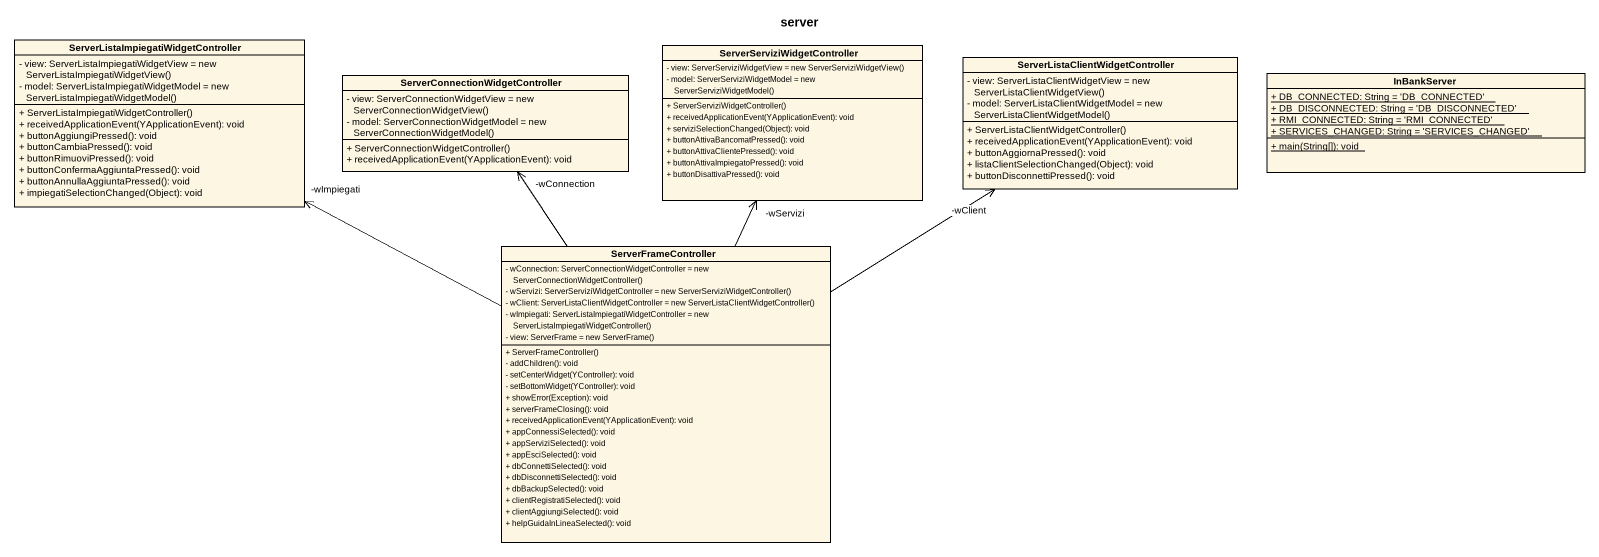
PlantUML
@startuml
title server
hide circle
hide empty members
skinparam classAttributeIconSize 0
class "ServerListaImpiegatiWidgetController" as ServerListaImpiegatiWidgetCo {
  {field} - view: ServerListaImpiegatiWidgetView = new ServerListaImpiegatiWidgetView()
  {field} - model: ServerListaImpiegatiWidgetModel = new ServerListaImpiegatiWidgetModel()
  + ServerListaImpiegatiWidgetController()
  + receivedApplicationEvent(YApplicationEvent): void
  + buttonAggiungiPressed(): void
  + buttonCambiaPressed(): void
  + buttonRimuoviPressed(): void
  + buttonConfermaAggiuntaPressed(): void
  + buttonAnnullaAggiuntaPressed(): void
  + impiegatiSelectionChanged(Object): void
}
class "ServerConnectionWidgetController" as ServerConnectionWidgetContro {
  {field} - view: ServerConnectionWidgetView = new ServerConnectionWidgetView()
  {field} - model: ServerConnectionWidgetModel = new ServerConnectionWidgetModel()
  + ServerConnectionWidgetController()
  + receivedApplicationEvent(YApplicationEvent): void
}
class "ServerServiziWidgetController" as ServerServiziWidgetControlle {
  {field} - view: ServerServiziWidgetView = new ServerServiziWidgetView()
  {field} - model: ServerServiziWidgetModel = new ServerServiziWidgetModel()
  + ServerServiziWidgetController()
  + receivedApplicationEvent(YApplicationEvent): void
  + serviziSelectionChanged(Object): void
  + buttonAttivaBancomatPressed(): void
  + buttonAttivaClientePressed(): void
  + buttonAttivaImpiegatoPressed(): void
  + buttonDisattivaPressed(): void
}
class "ServerListaClientWidgetController" as ServerListaClientWidgetContr {
  {field} - view: ServerListaClientWidgetView = new ServerListaClientWidgetView()
  {field} - model: ServerListaClientWidgetModel = new ServerListaClientWidgetModel()
  + ServerListaClientWidgetController()
  + receivedApplicationEvent(YApplicationEvent): void
  + buttonAggiornaPressed(): void
  + listaClientSelectionChanged(Object): void
  + buttonDisconnettiPressed(): void
}
class InBankServer {
  {static} + DB_CONNECTED: String = 'DB_CONNECTED'
  {static} + DB_DISCONNECTED: String = 'DB_DISCONNECTED'
  {static} + RMI_CONNECTED: String = 'RMI_CONNECTED'
  {static} + SERVICES_CHANGED: String = 'SERVICES_CHANGED'
  {static} + main(String[]): void
}
class ServerFrameController {
  {field} - wConnection: ServerConnectionWidgetController = new ServerConnectionWidgetController()
  {field} - wServizi: ServerServiziWidgetController = new ServerServiziWidgetController()
  {field} - wClient: ServerListaClientWidgetController = new ServerListaClientWidgetController()
  {field} - wImpiegati: ServerListaImpiegatiWidgetController = new ServerListaImpiegatiWidgetController()
  {field} - view: ServerFrame = new ServerFrame()
  + ServerFrameController()
  - addChildren(): void
  - setCenterWidget(YController): void
  - setBottomWidget(YController): void
  + showError(Exception): void
  + serverFrameClosing(): void
  + receivedApplicationEvent(YApplicationEvent): void
  + appConnessiSelected(): void
  + appServiziSelected(): void
  + appEsciSelected(): void
  + dbConnettiSelected(): void
  + dbDisconnettiSelected(): void
  + dbBackupSelected(): void
  + clientRegistratiSelected(): void
  + clientAggiungiSelected(): void
  + helpGuidaInLineaSelected(): void
}
ServerFrameController -left-> "-wImpiegati" ServerListaImpiegatiWidgetCo
ServerFrameController -up-> "-wConnection" ServerConnectionWidgetContro
ServerFrameController -up-> "-wServizi" ServerServiziWidgetControlle
ServerFrameController -up-> "-wClient" ServerListaClientWidgetContr
@enduml
